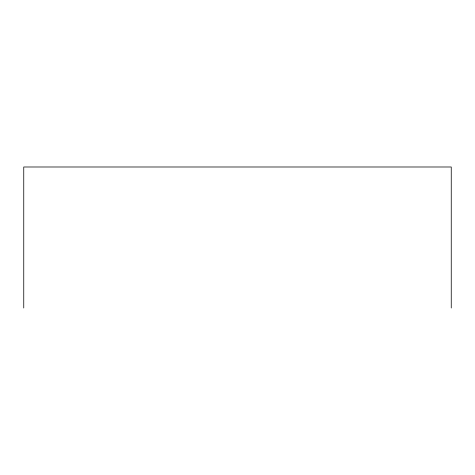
<?xml version="1.0" encoding="UTF-8"?>
<svg xmlns="http://www.w3.org/2000/svg" width="475" height="475" viewBox="0 0 475 475"><rect width="100%" height="100%" fill="white"/><g stroke="black" fill="none" stroke-linecap="round" stroke-linejoin="round"><path stroke-width="0.71" d="M451.25 308.008L451.25 166.992L23.75 166.992L23.75 308.008"/></g></svg>
